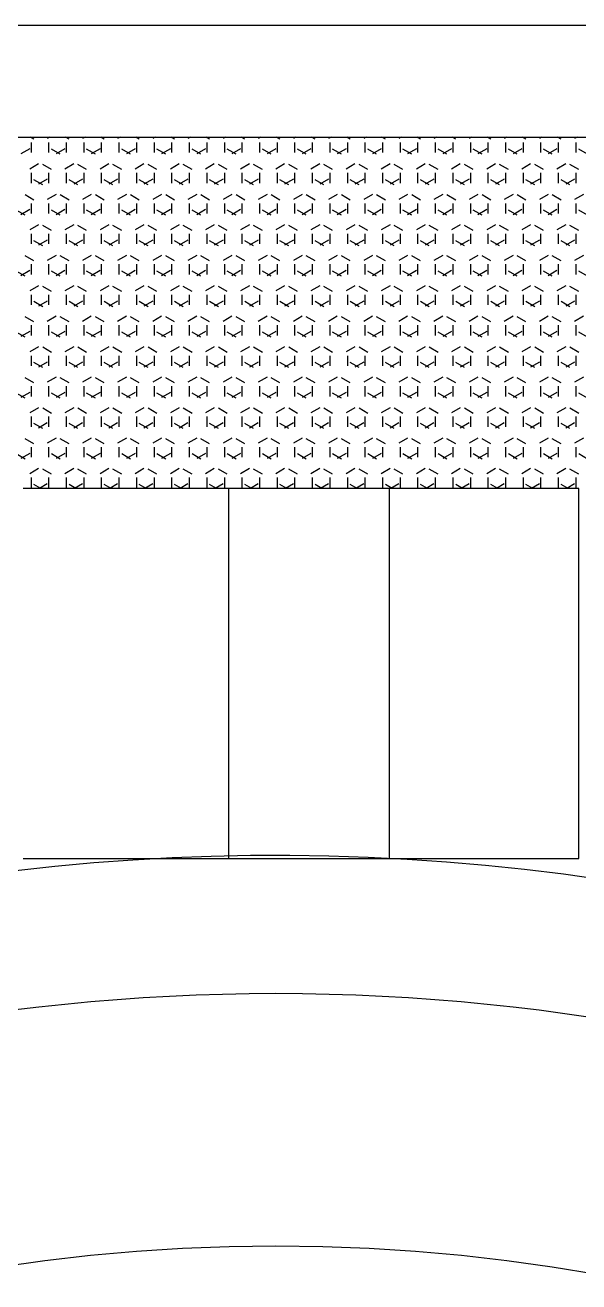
# Model space of a CAD drawing. Extents: x 53 to 973, y -54 to 585.
# Drawn here: x 213.2 to 247.8, y 195.6 to 274.2 of the extents above; entities that cross this region are included whole.
import ezdxf

# ---------------------------------------------------------------- set-up
doc = ezdxf.new("R2010")
doc.units = 0
doc.layers.add('KADRBM', color=7, linetype='CONTINUOUS')

msp = doc.modelspace()

# ---------------------------------------------------------------- linework, layer by layer
at = {"layer": 'KADRBM'}
for p, q in [((177.367, 274.218), (281.821, 274.218)), ((177.367, 267.218), (281.821, 267.218)), ((213.721, 267.093), (213.504, 267.218)), ((214.72, 267.218), (214.562, 267.127)), ((215.921, 267.093), (215.704, 267.218)), ((216.92, 267.218), (216.762, 267.127)), ((218.121, 267.093), (217.904, 267.218)), ((219.12, 267.218), (218.962, 267.127)), ((220.32, 267.093), (220.103, 267.218)), ((221.319, 267.218), (221.161, 267.127)), ((222.52, 267.093), (222.303, 267.218)), ((223.519, 267.218), (223.361, 267.127)), ((224.72, 267.093), (224.503, 267.218)), ((225.719, 267.218), (225.561, 267.127)), ((226.92, 267.093), (226.702, 267.218)), ((227.918, 267.218), (227.761, 267.127)), ((229.119, 267.093), (228.902, 267.218)), ((230.118, 267.218), (229.96, 267.127)), ((231.319, 267.093), (231.102, 267.218)), ((232.318, 267.218), (232.16, 267.127)), ((233.519, 267.093), (233.302, 267.218)), ((234.517, 267.218), (234.36, 267.127)), ((235.718, 267.093), (235.501, 267.218)), ((236.717, 267.218), (236.559, 267.127)), ((237.918, 267.093), (237.701, 267.218)), ((238.917, 267.218), (238.759, 267.127)), ((240.118, 267.093), (239.901, 267.218)), ((241.117, 267.218), (240.959, 267.127)), ((242.317, 267.093), (242.1, 267.218)), ((243.316, 267.218), (243.158, 267.127)), ((244.517, 267.093), (244.3, 267.218)), ((245.516, 267.218), (245.358, 267.127)), ((246.717, 267.093), (246.5, 267.218)), ((247.716, 267.218), (247.558, 267.127)), ((213.462, 266.492), (212.913, 266.175)), ((213.562, 266.251), (213.562, 266.886)), ((214.662, 266.251), (214.662, 266.886)), ((215.371, 266.141), (214.821, 266.458)), ((215.662, 266.492), (215.112, 266.175)), ((215.762, 266.251), (215.762, 266.886)), ((216.862, 266.251), (216.862, 266.886)), ((217.571, 266.141), (217.021, 266.458)), ((217.862, 266.492), (217.312, 266.175)), ((217.962, 266.251), (217.962, 266.886)), ((219.062, 266.251), (219.062, 266.886)), ((219.771, 266.141), (219.221, 266.458)), ((220.062, 266.492), (219.512, 266.175)), ((220.161, 266.251), (220.161, 266.886)), ((221.261, 266.251), (221.261, 266.886)), ((221.97, 266.141), (221.42, 266.458)), ((222.261, 266.492), (221.711, 266.175)), ((222.361, 266.251), (222.361, 266.886)), ((223.461, 266.251), (223.461, 266.886)), ((224.17, 266.141), (223.62, 266.458)), ((224.461, 266.492), (223.911, 266.175)), ((224.561, 266.251), (224.561, 266.886)), ((225.661, 266.251), (225.661, 266.886)), ((226.37, 266.141), (225.82, 266.458)), ((226.661, 266.492), (226.111, 266.175)), ((226.76, 266.251), (226.76, 266.886)), ((227.86, 266.251), (227.86, 266.886)), ((228.569, 266.141), (228.019, 266.458)), ((228.86, 266.492), (228.31, 266.175)), ((228.96, 266.251), (228.96, 266.886)), ((230.06, 266.251), (230.06, 266.886)), ((230.769, 266.141), (230.219, 266.458)), ((231.06, 266.492), (230.51, 266.175)), ((231.16, 266.251), (231.16, 266.886)), ((232.26, 266.251), (232.26, 266.886)), ((232.969, 266.141), (232.419, 266.458)), ((233.26, 266.492), (232.71, 266.175)), ((233.36, 266.251), (233.36, 266.886)), ((234.459, 266.251), (234.459, 266.886)), ((235.168, 266.141), (234.619, 266.458)), ((235.46, 266.492), (234.91, 266.175)), ((235.559, 266.251), (235.559, 266.886)), ((236.659, 266.251), (236.659, 266.886)), ((237.368, 266.141), (236.818, 266.458)), ((237.659, 266.492), (237.109, 266.175)), ((237.759, 266.251), (237.759, 266.886)), ((238.859, 266.251), (238.859, 266.886)), ((239.568, 266.141), (239.018, 266.458)), ((239.859, 266.492), (239.309, 266.175)), ((239.959, 266.251), (239.959, 266.886)), ((241.059, 266.251), (241.059, 266.886)), ((241.768, 266.141), (241.218, 266.458)), ((242.059, 266.492), (241.509, 266.175)), ((242.158, 266.251), (242.158, 266.886)), ((243.258, 266.251), (243.258, 266.886)), ((243.967, 266.141), (243.417, 266.458)), ((244.258, 266.492), (243.708, 266.175)), ((244.358, 266.251), (244.358, 266.886)), ((245.458, 266.251), (245.458, 266.886)), ((246.167, 266.141), (245.617, 266.458)), ((246.458, 266.492), (245.908, 266.175)), ((246.558, 266.251), (246.558, 266.886)), ((247.658, 266.251), (247.658, 266.886)), ((248.367, 266.141), (247.817, 266.458)), ((214.012, 265.54), (213.462, 265.222)), ((213.562, 264.346), (213.562, 264.981)), ((214.821, 265.188), (214.271, 265.506)), ((214.662, 264.346), (214.662, 264.981)), ((216.212, 265.54), (215.662, 265.222)), ((215.762, 264.346), (215.762, 264.981)), ((217.021, 265.188), (216.471, 265.506)), ((216.862, 264.346), (216.862, 264.981)), ((218.412, 265.54), (217.862, 265.222)), ((217.962, 264.346), (217.962, 264.981)), ((219.221, 265.188), (218.671, 265.506)), ((219.062, 264.346), (219.062, 264.981)), ((220.612, 265.54), (220.062, 265.222)), ((220.161, 264.346), (220.161, 264.981)), ((221.42, 265.188), (220.87, 265.506)), ((221.261, 264.346), (221.261, 264.981)), ((222.811, 265.54), (222.261, 265.222)), ((222.361, 264.346), (222.361, 264.981)), ((223.62, 265.188), (223.07, 265.506)), ((223.461, 264.346), (223.461, 264.981)), ((225.011, 265.54), (224.461, 265.222)), ((224.561, 264.346), (224.561, 264.981)), ((225.82, 265.188), (225.27, 265.506)), ((225.661, 264.346), (225.661, 264.981)), ((227.211, 265.54), (226.661, 265.222)), ((226.76, 264.346), (226.76, 264.981)), ((228.019, 265.188), (227.469, 265.506)), ((227.86, 264.346), (227.86, 264.981)), ((229.41, 265.54), (228.86, 265.222)), ((228.96, 264.346), (228.96, 264.981)), ((230.219, 265.188), (229.669, 265.506)), ((230.06, 264.346), (230.06, 264.981)), ((231.61, 265.54), (231.06, 265.222)), ((231.16, 264.346), (231.16, 264.981)), ((232.419, 265.188), (231.869, 265.506)), ((232.26, 264.346), (232.26, 264.981)), ((233.81, 265.54), (233.26, 265.222)), ((233.36, 264.346), (233.36, 264.981)), ((234.619, 265.188), (234.069, 265.506)), ((234.459, 264.346), (234.459, 264.981)), ((236.009, 265.54), (235.46, 265.222)), ((235.559, 264.346), (235.559, 264.981)), ((236.818, 265.188), (236.268, 265.506)), ((236.659, 264.346), (236.659, 264.981)), ((238.209, 265.54), (237.659, 265.222)), ((237.759, 264.346), (237.759, 264.981)), ((239.018, 265.188), (238.468, 265.506)), ((238.859, 264.346), (238.859, 264.981)), ((240.409, 265.54), (239.859, 265.222)), ((239.959, 264.346), (239.959, 264.981)), ((241.218, 265.188), (240.668, 265.506)), ((241.059, 264.346), (241.059, 264.981)), ((242.609, 265.54), (242.059, 265.222)), ((242.158, 264.346), (242.158, 264.981)), ((243.417, 265.188), (242.867, 265.506)), ((243.258, 264.346), (243.258, 264.981)), ((244.808, 265.54), (244.258, 265.222)), ((244.358, 264.346), (244.358, 264.981)), ((245.617, 265.188), (245.067, 265.506)), ((245.458, 264.346), (245.458, 264.981)), ((247.008, 265.54), (246.458, 265.222)), ((246.558, 264.346), (246.558, 264.981)), ((247.817, 265.188), (247.267, 265.506)), ((247.658, 264.346), (247.658, 264.981)), ((214.271, 264.236), (213.721, 264.553)), ((214.562, 264.587), (214.012, 264.27)), ((216.471, 264.236), (215.921, 264.553)), ((216.762, 264.587), (216.212, 264.27)), ((218.671, 264.236), (218.121, 264.553)), ((218.962, 264.587), (218.412, 264.27)), ((220.87, 264.236), (220.32, 264.553)), ((221.161, 264.587), (220.612, 264.27)), ((223.07, 264.236), (222.52, 264.553)), ((223.361, 264.587), (222.811, 264.27)), ((225.27, 264.236), (224.72, 264.553)), ((225.561, 264.587), (225.011, 264.27)), ((227.469, 264.236), (226.92, 264.553)), ((227.761, 264.587), (227.211, 264.27)), ((229.669, 264.236), (229.119, 264.553)), ((229.96, 264.587), (229.41, 264.27)), ((231.869, 264.236), (231.319, 264.553)), ((232.16, 264.587), (231.61, 264.27)), ((234.069, 264.236), (233.519, 264.553)), ((234.36, 264.587), (233.81, 264.27)), ((236.268, 264.236), (235.718, 264.553)), ((236.559, 264.587), (236.009, 264.27)), ((238.468, 264.236), (237.918, 264.553)), ((238.759, 264.587), (238.209, 264.27)), ((240.668, 264.236), (240.118, 264.553)), ((240.959, 264.587), (240.409, 264.27)), ((242.867, 264.236), (242.317, 264.553)), ((243.158, 264.587), (242.609, 264.27)), ((245.067, 264.236), (244.517, 264.553)), ((245.358, 264.587), (244.808, 264.27)), ((247.267, 264.236), (246.717, 264.553)), ((247.558, 264.587), (247.008, 264.27)), ((213.721, 263.283), (213.171, 263.601)), ((215.112, 263.635), (214.562, 263.317)), ((215.921, 263.283), (215.371, 263.601)), ((217.312, 263.635), (216.762, 263.317)), ((218.121, 263.283), (217.571, 263.601)), ((219.512, 263.635), (218.962, 263.317)), ((220.32, 263.283), (219.771, 263.601)), ((221.711, 263.635), (221.161, 263.317)), ((222.52, 263.283), (221.97, 263.601)), ((223.911, 263.635), (223.361, 263.317)), ((224.72, 263.283), (224.17, 263.601)), ((226.111, 263.635), (225.561, 263.317)), ((226.92, 263.283), (226.37, 263.601)), ((228.31, 263.635), (227.761, 263.317)), ((229.119, 263.283), (228.569, 263.601)), ((230.51, 263.635), (229.96, 263.317)), ((231.319, 263.283), (230.769, 263.601)), ((232.71, 263.635), (232.16, 263.317)), ((233.519, 263.283), (232.969, 263.601)), ((234.91, 263.635), (234.36, 263.317)), ((235.718, 263.283), (235.168, 263.601)), ((237.109, 263.635), (236.559, 263.317)), ((237.918, 263.283), (237.368, 263.601)), ((239.309, 263.635), (238.759, 263.317)), ((240.118, 263.283), (239.568, 263.601)), ((241.509, 263.635), (240.959, 263.317)), ((242.317, 263.283), (241.768, 263.601)), ((243.708, 263.635), (243.158, 263.317)), ((244.517, 263.283), (243.967, 263.601)), ((245.908, 263.635), (245.358, 263.317)), ((246.717, 263.283), (246.167, 263.601)), ((248.108, 263.635), (247.558, 263.317)), ((213.171, 262.331), (212.621, 262.648)), ((213.462, 262.682), (212.913, 262.365)), ((213.562, 262.441), (213.562, 263.076)), ((214.662, 262.441), (214.662, 263.076)), ((215.371, 262.331), (214.821, 262.648)), ((215.662, 262.682), (215.112, 262.365)), ((215.762, 262.441), (215.762, 263.076)), ((216.862, 262.441), (216.862, 263.076)), ((217.571, 262.331), (217.021, 262.648)), ((217.862, 262.682), (217.312, 262.365)), ((217.962, 262.441), (217.962, 263.076)), ((219.062, 262.441), (219.062, 263.076)), ((219.771, 262.331), (219.221, 262.648)), ((220.062, 262.682), (219.512, 262.365)), ((220.161, 262.441), (220.161, 263.076)), ((221.261, 262.441), (221.261, 263.076)), ((221.97, 262.331), (221.42, 262.648)), ((222.261, 262.682), (221.711, 262.365)), ((222.361, 262.441), (222.361, 263.076)), ((223.461, 262.441), (223.461, 263.076)), ((224.17, 262.331), (223.62, 262.648)), ((224.461, 262.682), (223.911, 262.365)), ((224.561, 262.441), (224.561, 263.076)), ((225.661, 262.441), (225.661, 263.076)), ((226.37, 262.331), (225.82, 262.648)), ((226.661, 262.682), (226.111, 262.365)), ((226.76, 262.441), (226.76, 263.076)), ((227.86, 262.441), (227.86, 263.076)), ((228.569, 262.331), (228.019, 262.648)), ((228.86, 262.682), (228.31, 262.365)), ((228.96, 262.441), (228.96, 263.076)), ((230.06, 262.441), (230.06, 263.076)), ((230.769, 262.331), (230.219, 262.648)), ((231.06, 262.682), (230.51, 262.365)), ((231.16, 262.441), (231.16, 263.076)), ((232.26, 262.441), (232.26, 263.076)), ((232.969, 262.331), (232.419, 262.648)), ((233.26, 262.682), (232.71, 262.365)), ((233.36, 262.441), (233.36, 263.076)), ((234.459, 262.441), (234.459, 263.076)), ((235.168, 262.331), (234.619, 262.648)), ((235.46, 262.682), (234.91, 262.365)), ((235.559, 262.441), (235.559, 263.076)), ((236.659, 262.441), (236.659, 263.076)), ((237.368, 262.331), (236.818, 262.648)), ((237.659, 262.682), (237.109, 262.365)), ((237.759, 262.441), (237.759, 263.076)), ((238.859, 262.441), (238.859, 263.076)), ((239.568, 262.331), (239.018, 262.648)), ((239.859, 262.682), (239.309, 262.365)), ((239.959, 262.441), (239.959, 263.076)), ((241.059, 262.441), (241.059, 263.076)), ((241.768, 262.331), (241.218, 262.648)), ((242.059, 262.682), (241.509, 262.365)), ((242.158, 262.441), (242.158, 263.076)), ((243.258, 262.441), (243.258, 263.076)), ((243.967, 262.331), (243.417, 262.648)), ((244.258, 262.682), (243.708, 262.365)), ((244.358, 262.441), (244.358, 263.076)), ((245.458, 262.441), (245.458, 263.076)), ((246.167, 262.331), (245.617, 262.648)), ((246.458, 262.682), (245.908, 262.365)), ((246.558, 262.441), (246.558, 263.076)), ((247.658, 262.441), (247.658, 263.076)), ((248.367, 262.331), (247.817, 262.648)), ((214.012, 261.73), (213.462, 261.412)), ((214.821, 261.378), (214.271, 261.696)), ((216.212, 261.73), (215.662, 261.412)), ((217.021, 261.378), (216.471, 261.696)), ((218.412, 261.73), (217.862, 261.412)), ((219.221, 261.378), (218.671, 261.696)), ((220.612, 261.73), (220.062, 261.412)), ((221.42, 261.378), (220.87, 261.696)), ((222.811, 261.73), (222.261, 261.412)), ((223.62, 261.378), (223.07, 261.696)), ((225.011, 261.73), (224.461, 261.412)), ((225.82, 261.378), (225.27, 261.696)), ((227.211, 261.73), (226.661, 261.412)), ((228.019, 261.378), (227.469, 261.696)), ((229.41, 261.73), (228.86, 261.412)), ((230.219, 261.378), (229.669, 261.696)), ((231.61, 261.73), (231.06, 261.412)), ((232.419, 261.378), (231.869, 261.696)), ((233.81, 261.73), (233.26, 261.412)), ((234.619, 261.378), (234.069, 261.696)), ((236.009, 261.73), (235.46, 261.412)), ((236.818, 261.378), (236.268, 261.696)), ((238.209, 261.73), (237.659, 261.412)), ((239.018, 261.378), (238.468, 261.696)), ((240.409, 261.73), (239.859, 261.412)), ((241.218, 261.378), (240.668, 261.696)), ((242.609, 261.73), (242.059, 261.412)), ((243.417, 261.378), (242.867, 261.696)), ((244.808, 261.73), (244.258, 261.412)), ((245.617, 261.378), (245.067, 261.696)), ((247.008, 261.73), (246.458, 261.412)), ((247.817, 261.378), (247.267, 261.696)), ((213.562, 260.536), (213.562, 261.171)), ((214.662, 260.536), (214.662, 261.171)), ((215.762, 260.536), (215.762, 261.171)), ((216.862, 260.536), (216.862, 261.171)), ((217.962, 260.536), (217.962, 261.171)), ((219.062, 260.536), (219.062, 261.171)), ((220.161, 260.536), (220.161, 261.171)), ((221.261, 260.536), (221.261, 261.171)), ((222.361, 260.536), (222.361, 261.171)), ((223.461, 260.536), (223.461, 261.171)), ((224.561, 260.536), (224.561, 261.171)), ((225.661, 260.536), (225.661, 261.171)), ((226.76, 260.536), (226.76, 261.171)), ((227.86, 260.536), (227.86, 261.171)), ((228.96, 260.536), (228.96, 261.171)), ((230.06, 260.536), (230.06, 261.171)), ((231.16, 260.536), (231.16, 261.171)), ((232.26, 260.536), (232.26, 261.171)), ((233.36, 260.536), (233.36, 261.171)), ((234.459, 260.536), (234.459, 261.171)), ((235.559, 260.536), (235.559, 261.171)), ((236.659, 260.536), (236.659, 261.171)), ((237.759, 260.536), (237.759, 261.171)), ((238.859, 260.536), (238.859, 261.171)), ((239.959, 260.536), (239.959, 261.171)), ((241.059, 260.536), (241.059, 261.171)), ((242.158, 260.536), (242.158, 261.171)), ((243.258, 260.536), (243.258, 261.171)), ((244.358, 260.536), (244.358, 261.171)), ((245.458, 260.536), (245.458, 261.171)), ((246.558, 260.536), (246.558, 261.171)), ((247.658, 260.536), (247.658, 261.171)), ((214.271, 260.426), (213.721, 260.743)), ((214.562, 260.777), (214.012, 260.46)), ((216.471, 260.426), (215.921, 260.743)), ((216.762, 260.777), (216.212, 260.46)), ((218.671, 260.426), (218.121, 260.743)), ((218.962, 260.777), (218.412, 260.46)), ((220.87, 260.426), (220.32, 260.743)), ((221.161, 260.777), (220.612, 260.46)), ((223.07, 260.426), (222.52, 260.743)), ((223.361, 260.777), (222.811, 260.46)), ((225.27, 260.426), (224.72, 260.743)), ((225.561, 260.777), (225.011, 260.46)), ((227.469, 260.426), (226.92, 260.743)), ((227.761, 260.777), (227.211, 260.46)), ((229.669, 260.426), (229.119, 260.743)), ((229.96, 260.777), (229.41, 260.46)), ((231.869, 260.426), (231.319, 260.743)), ((232.16, 260.777), (231.61, 260.46)), ((234.069, 260.426), (233.519, 260.743)), ((234.36, 260.777), (233.81, 260.46)), ((236.268, 260.426), (235.718, 260.743)), ((236.559, 260.777), (236.009, 260.46)), ((238.468, 260.426), (237.918, 260.743)), ((238.759, 260.777), (238.209, 260.46)), ((240.668, 260.426), (240.118, 260.743)), ((240.959, 260.777), (240.409, 260.46)), ((242.867, 260.426), (242.317, 260.743)), ((243.158, 260.777), (242.609, 260.46)), ((245.067, 260.426), (244.517, 260.743)), ((245.358, 260.777), (244.808, 260.46)), ((247.267, 260.426), (246.717, 260.743)), ((247.558, 260.777), (247.008, 260.46)), ((213.721, 259.473), (213.171, 259.791)), ((215.112, 259.825), (214.562, 259.507)), ((215.921, 259.473), (215.371, 259.791)), ((217.312, 259.825), (216.762, 259.507)), ((218.121, 259.473), (217.571, 259.791)), ((219.512, 259.825), (218.962, 259.507)), ((220.32, 259.473), (219.771, 259.791)), ((221.711, 259.825), (221.161, 259.507)), ((222.52, 259.473), (221.97, 259.791)), ((223.911, 259.825), (223.361, 259.507)), ((224.72, 259.473), (224.17, 259.791)), ((226.111, 259.825), (225.561, 259.507)), ((226.92, 259.473), (226.37, 259.791)), ((228.31, 259.825), (227.761, 259.507)), ((229.119, 259.473), (228.569, 259.791)), ((230.51, 259.825), (229.96, 259.507)), ((231.319, 259.473), (230.769, 259.791)), ((232.71, 259.825), (232.16, 259.507)), ((233.519, 259.473), (232.969, 259.791)), ((234.91, 259.825), (234.36, 259.507)), ((235.718, 259.473), (235.168, 259.791)), ((237.109, 259.825), (236.559, 259.507)), ((237.918, 259.473), (237.368, 259.791)), ((239.309, 259.825), (238.759, 259.507)), ((240.118, 259.473), (239.568, 259.791)), ((241.509, 259.825), (240.959, 259.507)), ((242.317, 259.473), (241.768, 259.791)), ((243.708, 259.825), (243.158, 259.507)), ((244.517, 259.473), (243.967, 259.791)), ((245.908, 259.825), (245.358, 259.507)), ((246.717, 259.473), (246.167, 259.791)), ((248.108, 259.825), (247.558, 259.507)), ((213.171, 258.521), (212.621, 258.838)), ((213.462, 258.872), (212.913, 258.555)), ((213.562, 258.631), (213.562, 259.266)), ((214.662, 258.631), (214.662, 259.266)), ((215.371, 258.521), (214.821, 258.838)), ((215.662, 258.872), (215.112, 258.555)), ((215.762, 258.631), (215.762, 259.266)), ((216.862, 258.631), (216.862, 259.266)), ((217.571, 258.521), (217.021, 258.838)), ((217.862, 258.872), (217.312, 258.555)), ((217.962, 258.631), (217.962, 259.266)), ((219.062, 258.631), (219.062, 259.266)), ((219.771, 258.521), (219.221, 258.838)), ((220.062, 258.872), (219.512, 258.555)), ((220.161, 258.631), (220.161, 259.266)), ((221.261, 258.631), (221.261, 259.266)), ((221.97, 258.521), (221.42, 258.838)), ((222.261, 258.872), (221.711, 258.555)), ((222.361, 258.631), (222.361, 259.266)), ((223.461, 258.631), (223.461, 259.266)), ((224.17, 258.521), (223.62, 258.838)), ((224.461, 258.872), (223.911, 258.555)), ((224.561, 258.631), (224.561, 259.266)), ((225.661, 258.631), (225.661, 259.266)), ((226.37, 258.521), (225.82, 258.838)), ((226.661, 258.872), (226.111, 258.555)), ((226.76, 258.631), (226.76, 259.266)), ((227.86, 258.631), (227.86, 259.266)), ((228.569, 258.521), (228.019, 258.838)), ((228.86, 258.872), (228.31, 258.555)), ((228.96, 258.631), (228.96, 259.266)), ((230.06, 258.631), (230.06, 259.266)), ((230.769, 258.521), (230.219, 258.838)), ((231.06, 258.872), (230.51, 258.555)), ((231.16, 258.631), (231.16, 259.266)), ((232.26, 258.631), (232.26, 259.266)), ((232.969, 258.521), (232.419, 258.838)), ((233.26, 258.872), (232.71, 258.555)), ((233.36, 258.631), (233.36, 259.266)), ((234.459, 258.631), (234.459, 259.266)), ((235.168, 258.521), (234.619, 258.838)), ((235.46, 258.872), (234.91, 258.555)), ((235.559, 258.631), (235.559, 259.266)), ((236.659, 258.631), (236.659, 259.266)), ((237.368, 258.521), (236.818, 258.838)), ((237.659, 258.872), (237.109, 258.555)), ((237.759, 258.631), (237.759, 259.266)), ((238.859, 258.631), (238.859, 259.266)), ((239.568, 258.521), (239.018, 258.838)), ((239.859, 258.872), (239.309, 258.555)), ((239.959, 258.631), (239.959, 259.266)), ((241.059, 258.631), (241.059, 259.266)), ((241.768, 258.521), (241.218, 258.838)), ((242.059, 258.872), (241.509, 258.555)), ((242.158, 258.631), (242.158, 259.266)), ((243.258, 258.631), (243.258, 259.266)), ((243.967, 258.521), (243.417, 258.838)), ((244.258, 258.872), (243.708, 258.555)), ((244.358, 258.631), (244.358, 259.266)), ((245.458, 258.631), (245.458, 259.266)), ((246.167, 258.521), (245.617, 258.838)), ((246.458, 258.872), (245.908, 258.555)), ((246.558, 258.631), (246.558, 259.266)), ((247.658, 258.631), (247.658, 259.266)), ((248.367, 258.521), (247.817, 258.838)), ((214.012, 257.92), (213.462, 257.602)), ((214.821, 257.568), (214.271, 257.886)), ((216.212, 257.92), (215.662, 257.602)), ((217.021, 257.568), (216.471, 257.886)), ((218.412, 257.92), (217.862, 257.602)), ((219.221, 257.568), (218.671, 257.886)), ((220.612, 257.92), (220.062, 257.602)), ((221.42, 257.568), (220.87, 257.886)), ((222.811, 257.92), (222.261, 257.602)), ((223.62, 257.568), (223.07, 257.886)), ((225.011, 257.92), (224.461, 257.602)), ((225.82, 257.568), (225.27, 257.886)), ((227.211, 257.92), (226.661, 257.602)), ((228.019, 257.568), (227.469, 257.886)), ((229.41, 257.92), (228.86, 257.602)), ((230.219, 257.568), (229.669, 257.886)), ((231.61, 257.92), (231.06, 257.602)), ((232.419, 257.568), (231.869, 257.886)), ((233.81, 257.92), (233.26, 257.602)), ((234.619, 257.568), (234.069, 257.886)), ((236.009, 257.92), (235.46, 257.602)), ((236.818, 257.568), (236.268, 257.886)), ((238.209, 257.92), (237.659, 257.602)), ((239.018, 257.568), (238.468, 257.886)), ((240.409, 257.92), (239.859, 257.602)), ((241.218, 257.568), (240.668, 257.886)), ((242.609, 257.92), (242.059, 257.602)), ((243.417, 257.568), (242.867, 257.886)), ((244.808, 257.92), (244.258, 257.602)), ((245.617, 257.568), (245.067, 257.886)), ((247.008, 257.92), (246.458, 257.602)), ((247.817, 257.568), (247.267, 257.886)), ((213.562, 256.726), (213.562, 257.361)), ((214.271, 256.616), (213.721, 256.933)), ((214.562, 256.967), (214.012, 256.65)), ((214.662, 256.726), (214.662, 257.361)), ((215.762, 256.726), (215.762, 257.361)), ((216.471, 256.616), (215.921, 256.933)), ((216.762, 256.967), (216.212, 256.65)), ((216.862, 256.726), (216.862, 257.361)), ((217.962, 256.726), (217.962, 257.361)), ((218.671, 256.616), (218.121, 256.933)), ((218.962, 256.967), (218.412, 256.65)), ((219.062, 256.726), (219.062, 257.361)), ((220.161, 256.726), (220.161, 257.361)), ((220.87, 256.616), (220.32, 256.933)), ((221.161, 256.967), (220.612, 256.65)), ((221.261, 256.726), (221.261, 257.361)), ((222.361, 256.726), (222.361, 257.361)), ((223.07, 256.616), (222.52, 256.933)), ((223.361, 256.967), (222.811, 256.65)), ((223.461, 256.726), (223.461, 257.361)), ((224.561, 256.726), (224.561, 257.361)), ((225.27, 256.616), (224.72, 256.933)), ((225.561, 256.967), (225.011, 256.65)), ((225.661, 256.726), (225.661, 257.361)), ((226.76, 256.726), (226.76, 257.361)), ((227.469, 256.616), (226.92, 256.933)), ((227.761, 256.967), (227.211, 256.65)), ((227.86, 256.726), (227.86, 257.361)), ((228.96, 256.726), (228.96, 257.361)), ((229.669, 256.616), (229.119, 256.933)), ((229.96, 256.967), (229.41, 256.65)), ((230.06, 256.726), (230.06, 257.361)), ((231.16, 256.726), (231.16, 257.361)), ((231.869, 256.616), (231.319, 256.933)), ((232.16, 256.967), (231.61, 256.65)), ((232.26, 256.726), (232.26, 257.361)), ((233.36, 256.726), (233.36, 257.361)), ((234.069, 256.616), (233.519, 256.933)), ((234.36, 256.967), (233.81, 256.65)), ((234.459, 256.726), (234.459, 257.361)), ((235.559, 256.726), (235.559, 257.361)), ((236.268, 256.616), (235.718, 256.933)), ((236.559, 256.967), (236.009, 256.65)), ((236.659, 256.726), (236.659, 257.361)), ((237.759, 256.726), (237.759, 257.361)), ((238.468, 256.616), (237.918, 256.933)), ((238.759, 256.967), (238.209, 256.65)), ((238.859, 256.726), (238.859, 257.361)), ((239.959, 256.726), (239.959, 257.361)), ((240.668, 256.616), (240.118, 256.933)), ((240.959, 256.967), (240.409, 256.65)), ((241.059, 256.726), (241.059, 257.361)), ((242.158, 256.726), (242.158, 257.361)), ((242.867, 256.616), (242.317, 256.933)), ((243.158, 256.967), (242.609, 256.65)), ((243.258, 256.726), (243.258, 257.361)), ((244.358, 256.726), (244.358, 257.361)), ((245.067, 256.616), (244.517, 256.933)), ((245.358, 256.967), (244.808, 256.65)), ((245.458, 256.726), (245.458, 257.361)), ((246.558, 256.726), (246.558, 257.361)), ((247.267, 256.616), (246.717, 256.933)), ((247.558, 256.967), (247.008, 256.65)), ((247.658, 256.726), (247.658, 257.361)), ((213.721, 255.663), (213.171, 255.981)), ((213.562, 254.821), (213.562, 255.456)), ((215.112, 256.015), (214.562, 255.697)), ((214.662, 254.821), (214.662, 255.456)), ((215.921, 255.663), (215.371, 255.981)), ((215.762, 254.821), (215.762, 255.456)), ((217.312, 256.015), (216.762, 255.697)), ((216.862, 254.821), (216.862, 255.456)), ((218.121, 255.663), (217.571, 255.981)), ((217.962, 254.821), (217.962, 255.456)), ((219.512, 256.015), (218.962, 255.697)), ((219.062, 254.821), (219.062, 255.456)), ((220.32, 255.663), (219.771, 255.981)), ((220.161, 254.821), (220.161, 255.456)), ((221.711, 256.015), (221.161, 255.697)), ((221.261, 254.821), (221.261, 255.456)), ((222.52, 255.663), (221.97, 255.981)), ((222.361, 254.821), (222.361, 255.456)), ((223.911, 256.015), (223.361, 255.697)), ((223.461, 254.821), (223.461, 255.456)), ((224.72, 255.663), (224.17, 255.981)), ((224.561, 254.821), (224.561, 255.456)), ((226.111, 256.015), (225.561, 255.697)), ((225.661, 254.821), (225.661, 255.456)), ((226.92, 255.663), (226.37, 255.981)), ((226.76, 254.821), (226.76, 255.456)), ((228.31, 256.015), (227.761, 255.697)), ((227.86, 254.821), (227.86, 255.456)), ((229.119, 255.663), (228.569, 255.981)), ((228.96, 254.821), (228.96, 255.456)), ((230.51, 256.015), (229.96, 255.697)), ((230.06, 254.821), (230.06, 255.456)), ((231.319, 255.663), (230.769, 255.981)), ((231.16, 254.821), (231.16, 255.456)), ((232.71, 256.015), (232.16, 255.697)), ((232.26, 254.821), (232.26, 255.456)), ((233.519, 255.663), (232.969, 255.981)), ((233.36, 254.821), (233.36, 255.456)), ((234.91, 256.015), (234.36, 255.697)), ((234.459, 254.821), (234.459, 255.456)), ((235.718, 255.663), (235.168, 255.981)), ((235.559, 254.821), (235.559, 255.456)), ((237.109, 256.015), (236.559, 255.697)), ((236.659, 254.821), (236.659, 255.456)), ((237.918, 255.663), (237.368, 255.981)), ((237.759, 254.821), (237.759, 255.456)), ((239.309, 256.015), (238.759, 255.697)), ((238.859, 254.821), (238.859, 255.456)), ((240.118, 255.663), (239.568, 255.981)), ((239.959, 254.821), (239.959, 255.456)), ((241.509, 256.015), (240.959, 255.697)), ((241.059, 254.821), (241.059, 255.456)), ((242.317, 255.663), (241.768, 255.981)), ((242.158, 254.821), (242.158, 255.456)), ((243.708, 256.015), (243.158, 255.697)), ((243.258, 254.821), (243.258, 255.456)), ((244.517, 255.663), (243.967, 255.981)), ((244.358, 254.821), (244.358, 255.456)), ((245.908, 256.015), (245.358, 255.697)), ((245.458, 254.821), (245.458, 255.456)), ((246.717, 255.663), (246.167, 255.981)), ((246.558, 254.821), (246.558, 255.456)), ((248.108, 256.015), (247.558, 255.697)), ((247.658, 254.821), (247.658, 255.456)), ((213.171, 254.711), (212.621, 255.028)), ((213.462, 255.062), (212.913, 254.745)), ((215.371, 254.711), (214.821, 255.028)), ((215.662, 255.062), (215.112, 254.745)), ((217.571, 254.711), (217.021, 255.028)), ((217.862, 255.062), (217.312, 254.745)), ((219.771, 254.711), (219.221, 255.028)), ((220.062, 255.062), (219.512, 254.745)), ((221.97, 254.711), (221.42, 255.028)), ((222.261, 255.062), (221.711, 254.745)), ((224.17, 254.711), (223.62, 255.028)), ((224.461, 255.062), (223.911, 254.745)), ((226.37, 254.711), (225.82, 255.028)), ((226.661, 255.062), (226.111, 254.745)), ((228.569, 254.711), (228.019, 255.028)), ((228.86, 255.062), (228.31, 254.745)), ((230.769, 254.711), (230.219, 255.028)), ((231.06, 255.062), (230.51, 254.745)), ((232.969, 254.711), (232.419, 255.028)), ((233.26, 255.062), (232.71, 254.745)), ((235.168, 254.711), (234.619, 255.028)), ((235.46, 255.062), (234.91, 254.745)), ((237.368, 254.711), (236.818, 255.028)), ((237.659, 255.062), (237.109, 254.745)), ((239.568, 254.711), (239.018, 255.028)), ((239.859, 255.062), (239.309, 254.745)), ((241.768, 254.711), (241.218, 255.028)), ((242.059, 255.062), (241.509, 254.745)), ((243.967, 254.711), (243.417, 255.028)), ((244.258, 255.062), (243.708, 254.745)), ((246.167, 254.711), (245.617, 255.028)), ((246.458, 255.062), (245.908, 254.745)), ((248.367, 254.711), (247.817, 255.028)), ((214.012, 254.11), (213.462, 253.792)), ((214.821, 253.758), (214.271, 254.076)), ((216.212, 254.11), (215.662, 253.792)), ((217.021, 253.758), (216.471, 254.076)), ((218.412, 254.11), (217.862, 253.792)), ((219.221, 253.758), (218.671, 254.076)), ((220.612, 254.11), (220.062, 253.792)), ((221.42, 253.758), (220.87, 254.076)), ((222.811, 254.11), (222.261, 253.792)), ((223.62, 253.758), (223.07, 254.076)), ((225.011, 254.11), (224.461, 253.792)), ((225.82, 253.758), (225.27, 254.076)), ((227.211, 254.11), (226.661, 253.792)), ((228.019, 253.758), (227.469, 254.076)), ((229.41, 254.11), (228.86, 253.792)), ((230.219, 253.758), (229.669, 254.076)), ((231.61, 254.11), (231.06, 253.792)), ((232.419, 253.758), (231.869, 254.076)), ((233.81, 254.11), (233.26, 253.792)), ((234.619, 253.758), (234.069, 254.076)), ((236.009, 254.11), (235.46, 253.792)), ((236.818, 253.758), (236.268, 254.076)), ((238.209, 254.11), (237.659, 253.792)), ((239.018, 253.758), (238.468, 254.076)), ((240.409, 254.11), (239.859, 253.792)), ((241.218, 253.758), (240.668, 254.076)), ((242.609, 254.11), (242.059, 253.792)), ((243.417, 253.758), (242.867, 254.076)), ((244.808, 254.11), (244.258, 253.792)), ((245.617, 253.758), (245.067, 254.076)), ((247.008, 254.11), (246.458, 253.792)), ((247.817, 253.758), (247.267, 254.076)), ((213.562, 252.916), (213.562, 253.551)), ((214.271, 252.806), (213.721, 253.123)), ((214.562, 253.157), (214.012, 252.84)), ((214.662, 252.916), (214.662, 253.551)), ((215.762, 252.916), (215.762, 253.551)), ((216.471, 252.806), (215.921, 253.123)), ((216.762, 253.157), (216.212, 252.84)), ((216.862, 252.916), (216.862, 253.551)), ((217.962, 252.916), (217.962, 253.551)), ((218.671, 252.806), (218.121, 253.123)), ((218.962, 253.157), (218.412, 252.84)), ((219.062, 252.916), (219.062, 253.551)), ((220.161, 252.916), (220.161, 253.551)), ((220.87, 252.806), (220.32, 253.123)), ((221.161, 253.157), (220.612, 252.84)), ((221.261, 252.916), (221.261, 253.551)), ((222.361, 252.916), (222.361, 253.551)), ((223.07, 252.806), (222.52, 253.123)), ((223.361, 253.157), (222.811, 252.84)), ((223.461, 252.916), (223.461, 253.551)), ((224.561, 252.916), (224.561, 253.551)), ((225.27, 252.806), (224.72, 253.123)), ((225.561, 253.157), (225.011, 252.84)), ((225.661, 252.916), (225.661, 253.551)), ((226.76, 252.916), (226.76, 253.551)), ((227.469, 252.806), (226.92, 253.123)), ((227.761, 253.157), (227.211, 252.84)), ((227.86, 252.916), (227.86, 253.551)), ((228.96, 252.916), (228.96, 253.551)), ((229.669, 252.806), (229.119, 253.123)), ((229.96, 253.157), (229.41, 252.84)), ((230.06, 252.916), (230.06, 253.551)), ((231.16, 252.916), (231.16, 253.551)), ((231.869, 252.806), (231.319, 253.123)), ((232.16, 253.157), (231.61, 252.84)), ((232.26, 252.916), (232.26, 253.551)), ((233.36, 252.916), (233.36, 253.551)), ((234.069, 252.806), (233.519, 253.123)), ((234.36, 253.157), (233.81, 252.84)), ((234.459, 252.916), (234.459, 253.551)), ((235.559, 252.916), (235.559, 253.551)), ((236.268, 252.806), (235.718, 253.123)), ((236.559, 253.157), (236.009, 252.84)), ((236.659, 252.916), (236.659, 253.551)), ((237.759, 252.916), (237.759, 253.551)), ((238.468, 252.806), (237.918, 253.123)), ((238.759, 253.157), (238.209, 252.84)), ((238.859, 252.916), (238.859, 253.551)), ((239.959, 252.916), (239.959, 253.551)), ((240.668, 252.806), (240.118, 253.123)), ((240.959, 253.157), (240.409, 252.84)), ((241.059, 252.916), (241.059, 253.551)), ((242.158, 252.916), (242.158, 253.551)), ((242.867, 252.806), (242.317, 253.123)), ((243.158, 253.157), (242.609, 252.84)), ((243.258, 252.916), (243.258, 253.551)), ((244.358, 252.916), (244.358, 253.551)), ((245.067, 252.806), (244.517, 253.123)), ((245.358, 253.157), (244.808, 252.84)), ((245.458, 252.916), (245.458, 253.551)), ((246.558, 252.916), (246.558, 253.551)), ((247.267, 252.806), (246.717, 253.123)), ((247.558, 253.157), (247.008, 252.84)), ((247.658, 252.916), (247.658, 253.551)), ((213.721, 251.853), (213.171, 252.171)), ((213.562, 251.011), (213.562, 251.646)), ((215.112, 252.205), (214.562, 251.887)), ((214.662, 251.011), (214.662, 251.646)), ((215.921, 251.853), (215.371, 252.171)), ((215.762, 251.011), (215.762, 251.646)), ((217.312, 252.205), (216.762, 251.887)), ((216.862, 251.011), (216.862, 251.646)), ((218.121, 251.853), (217.571, 252.171)), ((217.962, 251.011), (217.962, 251.646)), ((219.512, 252.205), (218.962, 251.887)), ((219.062, 251.011), (219.062, 251.646)), ((220.32, 251.853), (219.771, 252.171)), ((220.161, 251.011), (220.161, 251.646)), ((221.711, 252.205), (221.161, 251.887)), ((221.261, 251.011), (221.261, 251.646)), ((222.52, 251.853), (221.97, 252.171)), ((222.361, 251.011), (222.361, 251.646)), ((223.911, 252.205), (223.361, 251.887)), ((223.461, 251.011), (223.461, 251.646)), ((224.72, 251.853), (224.17, 252.171)), ((224.561, 251.011), (224.561, 251.646)), ((226.111, 252.205), (225.561, 251.887)), ((225.661, 251.011), (225.661, 251.646)), ((226.92, 251.853), (226.37, 252.171)), ((226.76, 251.011), (226.76, 251.646)), ((228.31, 252.205), (227.761, 251.887)), ((227.86, 251.011), (227.86, 251.646)), ((229.119, 251.853), (228.569, 252.171)), ((228.96, 251.011), (228.96, 251.646)), ((230.51, 252.205), (229.96, 251.887)), ((230.06, 251.011), (230.06, 251.646)), ((231.319, 251.853), (230.769, 252.171)), ((231.16, 251.011), (231.16, 251.646)), ((232.71, 252.205), (232.16, 251.887)), ((232.26, 251.011), (232.26, 251.646)), ((233.519, 251.853), (232.969, 252.171)), ((233.36, 251.011), (233.36, 251.646)), ((234.91, 252.205), (234.36, 251.887)), ((234.459, 251.011), (234.459, 251.646)), ((235.718, 251.853), (235.168, 252.171)), ((235.559, 251.011), (235.559, 251.646)), ((237.109, 252.205), (236.559, 251.887)), ((236.659, 251.011), (236.659, 251.646)), ((237.918, 251.853), (237.368, 252.171)), ((237.759, 251.011), (237.759, 251.646)), ((239.309, 252.205), (238.759, 251.887)), ((238.859, 251.011), (238.859, 251.646)), ((240.118, 251.853), (239.568, 252.171)), ((239.959, 251.011), (239.959, 251.646)), ((241.509, 252.205), (240.959, 251.887)), ((241.059, 251.011), (241.059, 251.646)), ((242.317, 251.853), (241.768, 252.171)), ((242.158, 251.011), (242.158, 251.646)), ((243.708, 252.205), (243.158, 251.887)), ((243.258, 251.011), (243.258, 251.646)), ((244.517, 251.853), (243.967, 252.171)), ((244.358, 251.011), (244.358, 251.646)), ((245.908, 252.205), (245.358, 251.887)), ((245.458, 251.011), (245.458, 251.646)), ((246.717, 251.853), (246.167, 252.171)), ((246.558, 251.011), (246.558, 251.646)), ((248.108, 252.205), (247.558, 251.887)), ((247.658, 251.011), (247.658, 251.646)), ((213.171, 250.901), (212.621, 251.218)), ((213.462, 251.252), (212.913, 250.935)), ((215.371, 250.901), (214.821, 251.218)), ((215.662, 251.252), (215.112, 250.935)), ((217.571, 250.901), (217.021, 251.218)), ((217.862, 251.252), (217.312, 250.935)), ((219.771, 250.901), (219.221, 251.218)), ((220.062, 251.252), (219.512, 250.935)), ((221.97, 250.901), (221.42, 251.218)), ((222.261, 251.252), (221.711, 250.935)), ((224.17, 250.901), (223.62, 251.218)), ((224.461, 251.252), (223.911, 250.935)), ((226.37, 250.901), (225.82, 251.218)), ((226.661, 251.252), (226.111, 250.935)), ((228.569, 250.901), (228.019, 251.218)), ((228.86, 251.252), (228.31, 250.935)), ((230.769, 250.901), (230.219, 251.218)), ((231.06, 251.252), (230.51, 250.935)), ((232.969, 250.901), (232.419, 251.218)), ((233.26, 251.252), (232.71, 250.935)), ((235.168, 250.901), (234.619, 251.218)), ((235.46, 251.252), (234.91, 250.935)), ((237.368, 250.901), (236.818, 251.218)), ((237.659, 251.252), (237.109, 250.935)), ((239.568, 250.901), (239.018, 251.218)), ((239.859, 251.252), (239.309, 250.935)), ((241.768, 250.901), (241.218, 251.218)), ((242.059, 251.252), (241.509, 250.935)), ((243.967, 250.901), (243.417, 251.218)), ((244.258, 251.252), (243.708, 250.935)), ((246.167, 250.901), (245.617, 251.218)), ((246.458, 251.252), (245.908, 250.935)), ((248.367, 250.901), (247.817, 251.218)), ((214.012, 250.3), (213.462, 249.982)), ((214.821, 249.948), (214.271, 250.266)), ((216.212, 250.3), (215.662, 249.982)), ((217.021, 249.948), (216.471, 250.266)), ((218.412, 250.3), (217.862, 249.982)), ((219.221, 249.948), (218.671, 250.266)), ((220.612, 250.3), (220.062, 249.982)), ((221.42, 249.948), (220.87, 250.266)), ((222.811, 250.3), (222.261, 249.982)), ((223.62, 249.948), (223.07, 250.266)), ((225.011, 250.3), (224.461, 249.982)), ((225.82, 249.948), (225.27, 250.266)), ((227.211, 250.3), (226.661, 249.982)), ((228.019, 249.948), (227.469, 250.266)), ((229.41, 250.3), (228.86, 249.982)), ((230.219, 249.948), (229.669, 250.266)), ((231.61, 250.3), (231.06, 249.982)), ((232.419, 249.948), (231.869, 250.266)), ((233.81, 250.3), (233.26, 249.982)), ((234.619, 249.948), (234.069, 250.266)), ((236.009, 250.3), (235.46, 249.982)), ((236.818, 249.948), (236.268, 250.266)), ((238.209, 250.3), (237.659, 249.982)), ((239.018, 249.948), (238.468, 250.266)), ((240.409, 250.3), (239.859, 249.982)), ((241.218, 249.948), (240.668, 250.266)), ((242.609, 250.3), (242.059, 249.982)), ((243.417, 249.948), (242.867, 250.266)), ((244.808, 250.3), (244.258, 249.982)), ((245.617, 249.948), (245.067, 250.266)), ((247.008, 250.3), (246.458, 249.982)), ((247.817, 249.948), (247.267, 250.266)), ((213.562, 249.106), (213.562, 249.741)), ((214.271, 248.996), (213.721, 249.313)), ((214.562, 249.347), (214.012, 249.03)), ((214.662, 249.106), (214.662, 249.741)), ((215.762, 249.106), (215.762, 249.741)), ((216.471, 248.996), (215.921, 249.313)), ((216.762, 249.347), (216.212, 249.03)), ((216.862, 249.106), (216.862, 249.741)), ((217.962, 249.106), (217.962, 249.741)), ((218.671, 248.996), (218.121, 249.313)), ((218.962, 249.347), (218.412, 249.03)), ((219.062, 249.106), (219.062, 249.741)), ((220.161, 249.106), (220.161, 249.741)), ((220.87, 248.996), (220.32, 249.313)), ((221.161, 249.347), (220.612, 249.03)), ((221.261, 249.106), (221.261, 249.741)), ((222.361, 249.106), (222.361, 249.741)), ((223.07, 248.996), (222.52, 249.313)), ((223.361, 249.347), (222.811, 249.03)), ((223.461, 249.106), (223.461, 249.741)), ((224.561, 249.106), (224.561, 249.741)), ((225.27, 248.996), (224.72, 249.313)), ((225.561, 249.347), (225.011, 249.03)), ((225.661, 249.106), (225.661, 249.741)), ((226.76, 249.106), (226.76, 249.741)), ((227.469, 248.996), (226.92, 249.313)), ((227.761, 249.347), (227.211, 249.03)), ((227.86, 249.106), (227.86, 249.741)), ((228.96, 249.106), (228.96, 249.741)), ((229.669, 248.996), (229.119, 249.313)), ((229.96, 249.347), (229.41, 249.03)), ((230.06, 249.106), (230.06, 249.741)), ((231.16, 249.106), (231.16, 249.741)), ((231.869, 248.996), (231.319, 249.313)), ((232.16, 249.347), (231.61, 249.03)), ((232.26, 249.106), (232.26, 249.741)), ((233.36, 249.106), (233.36, 249.741)), ((234.069, 248.996), (233.519, 249.313)), ((234.36, 249.347), (233.81, 249.03)), ((234.459, 249.106), (234.459, 249.741)), ((235.559, 249.106), (235.559, 249.741)), ((236.268, 248.996), (235.718, 249.313)), ((236.559, 249.347), (236.009, 249.03)), ((236.659, 249.106), (236.659, 249.741)), ((237.759, 249.106), (237.759, 249.741)), ((238.468, 248.996), (237.918, 249.313)), ((238.759, 249.347), (238.209, 249.03)), ((238.859, 249.106), (238.859, 249.741)), ((239.959, 249.106), (239.959, 249.741)), ((240.668, 248.996), (240.118, 249.313)), ((240.959, 249.347), (240.409, 249.03)), ((241.059, 249.106), (241.059, 249.741)), ((242.158, 249.106), (242.158, 249.741)), ((242.867, 248.996), (242.317, 249.313)), ((243.158, 249.347), (242.609, 249.03)), ((243.258, 249.106), (243.258, 249.741)), ((244.358, 249.106), (244.358, 249.741)), ((245.067, 248.996), (244.517, 249.313)), ((245.358, 249.347), (244.808, 249.03)), ((245.458, 249.106), (245.458, 249.741)), ((246.558, 249.106), (246.558, 249.741)), ((247.267, 248.996), (246.717, 249.313)), ((247.558, 249.347), (247.008, 249.03)), ((247.658, 249.106), (247.658, 249.741)), ((213.721, 248.043), (213.171, 248.361)), ((215.112, 248.395), (214.562, 248.077)), ((215.921, 248.043), (215.371, 248.361)), ((217.312, 248.395), (216.762, 248.077)), ((218.121, 248.043), (217.571, 248.361)), ((219.512, 248.395), (218.962, 248.077)), ((220.32, 248.043), (219.771, 248.361)), ((221.711, 248.395), (221.161, 248.077)), ((222.52, 248.043), (221.97, 248.361)), ((223.911, 248.395), (223.361, 248.077)), ((224.72, 248.043), (224.17, 248.361)), ((226.111, 248.395), (225.561, 248.077)), ((226.92, 248.043), (226.37, 248.361)), ((228.31, 248.395), (227.761, 248.077)), ((229.119, 248.043), (228.569, 248.361)), ((230.51, 248.395), (229.96, 248.077)), ((231.319, 248.043), (230.769, 248.361)), ((232.71, 248.395), (232.16, 248.077)), ((233.519, 248.043), (232.969, 248.361)), ((234.91, 248.395), (234.36, 248.077)), ((235.718, 248.043), (235.168, 248.361)), ((237.109, 248.395), (236.559, 248.077)), ((237.918, 248.043), (237.368, 248.361)), ((239.309, 248.395), (238.759, 248.077)), ((240.118, 248.043), (239.568, 248.361)), ((241.509, 248.395), (240.959, 248.077)), ((242.317, 248.043), (241.768, 248.361)), ((243.708, 248.395), (243.158, 248.077)), ((244.517, 248.043), (243.967, 248.361)), ((245.908, 248.395), (245.358, 248.077)), ((246.717, 248.043), (246.167, 248.361)), ((248.108, 248.395), (247.558, 248.077)), ((213.562, 247.201), (213.562, 247.836)), ((214.662, 247.201), (214.662, 247.836)), ((215.762, 247.201), (215.762, 247.836)), ((216.862, 247.201), (216.862, 247.836)), ((217.962, 247.201), (217.962, 247.836)), ((219.062, 247.201), (219.062, 247.836)), ((220.161, 247.201), (220.161, 247.836)), ((221.261, 247.201), (221.261, 247.836)), ((222.361, 247.201), (222.361, 247.836)), ((223.461, 247.201), (223.461, 247.836)), ((224.561, 247.201), (224.561, 247.836)), ((225.661, 247.201), (225.661, 247.836)), ((226.76, 247.201), (226.76, 247.836)), ((227.86, 247.201), (227.86, 247.836)), ((228.96, 247.201), (228.96, 247.836)), ((230.06, 247.201), (230.06, 247.836)), ((231.16, 247.201), (231.16, 247.836)), ((232.26, 247.201), (232.26, 247.836)), ((233.36, 247.201), (233.36, 247.836)), ((234.459, 247.201), (234.459, 247.836)), ((235.559, 247.201), (235.559, 247.836)), ((236.659, 247.201), (236.659, 247.836)), ((237.759, 247.201), (237.759, 247.836)), ((238.859, 247.201), (238.859, 247.836)), ((239.959, 247.201), (239.959, 247.836)), ((241.059, 247.201), (241.059, 247.836)), ((242.158, 247.201), (242.158, 247.836)), ((243.258, 247.201), (243.258, 247.836)), ((244.358, 247.201), (244.358, 247.836)), ((245.458, 247.201), (245.458, 247.836)), ((246.558, 247.201), (246.558, 247.836)), ((247.658, 247.201), (247.658, 247.836)), ((213.171, 247.091), (212.621, 247.408)), ((213.462, 247.442), (212.913, 247.125)), ((215.371, 247.091), (214.821, 247.408)), ((215.662, 247.442), (215.112, 247.125)), ((217.571, 247.091), (217.021, 247.408)), ((217.862, 247.442), (217.312, 247.125)), ((219.771, 247.091), (219.221, 247.408)), ((220.062, 247.442), (219.512, 247.125)), ((221.97, 247.091), (221.42, 247.408)), ((222.261, 247.442), (221.711, 247.125)), ((224.17, 247.091), (223.62, 247.408)), ((224.461, 247.442), (223.911, 247.125)), ((226.37, 247.091), (225.82, 247.408)), ((226.661, 247.442), (226.111, 247.125)), ((228.569, 247.091), (228.019, 247.408)), ((228.86, 247.442), (228.31, 247.125)), ((230.769, 247.091), (230.219, 247.408)), ((231.06, 247.442), (230.51, 247.125)), ((232.969, 247.091), (232.419, 247.408)), ((233.26, 247.442), (232.71, 247.125)), ((235.168, 247.091), (234.619, 247.408)), ((235.46, 247.442), (234.91, 247.125)), ((237.368, 247.091), (236.818, 247.408)), ((237.659, 247.442), (237.109, 247.125)), ((239.568, 247.091), (239.018, 247.408)), ((239.859, 247.442), (239.309, 247.125)), ((241.768, 247.091), (241.218, 247.408)), ((242.059, 247.442), (241.509, 247.125)), ((243.967, 247.091), (243.417, 247.408)), ((244.258, 247.442), (243.708, 247.125)), ((246.167, 247.091), (245.617, 247.408)), ((246.458, 247.442), (245.908, 247.125)), ((248.367, 247.091), (247.817, 247.408)), ((214.012, 246.49), (213.462, 246.172)), ((213.562, 245.296), (213.562, 245.931)), ((214.821, 246.138), (214.271, 246.456)), ((214.662, 245.296), (214.662, 245.931)), ((216.212, 246.49), (215.662, 246.172)), ((215.762, 245.296), (215.762, 245.931)), ((217.021, 246.138), (216.471, 246.456)), ((216.862, 245.296), (216.862, 245.931)), ((218.412, 246.49), (217.862, 246.172)), ((217.962, 245.296), (217.962, 245.931)), ((219.221, 246.138), (218.671, 246.456)), ((219.062, 245.296), (219.062, 245.931)), ((220.612, 246.49), (220.062, 246.172)), ((220.161, 245.296), (220.161, 245.931)), ((221.42, 246.138), (220.87, 246.456)), ((221.261, 245.296), (221.261, 245.931)), ((222.811, 246.49), (222.261, 246.172)), ((222.361, 245.296), (222.361, 245.931)), ((223.62, 246.138), (223.07, 246.456)), ((223.461, 245.296), (223.461, 245.931)), ((225.011, 246.49), (224.461, 246.172)), ((224.561, 245.296), (224.561, 245.931)), ((225.82, 246.138), (225.27, 246.456)), ((225.661, 245.296), (225.661, 245.931)), ((227.211, 246.49), (226.661, 246.172)), ((226.76, 245.296), (226.76, 245.931)), ((228.019, 246.138), (227.469, 246.456)), ((227.86, 245.296), (227.86, 245.931)), ((229.41, 246.49), (228.86, 246.172)), ((228.96, 245.296), (228.96, 245.931)), ((230.219, 246.138), (229.669, 246.456)), ((230.06, 245.296), (230.06, 245.931)), ((231.61, 246.49), (231.06, 246.172)), ((231.16, 245.296), (231.16, 245.931)), ((232.419, 246.138), (231.869, 246.456)), ((232.26, 245.296), (232.26, 245.931)), ((233.81, 246.49), (233.26, 246.172)), ((233.36, 245.296), (233.36, 245.931)), ((234.619, 246.138), (234.069, 246.456)), ((234.459, 245.296), (234.459, 245.931)), ((236.009, 246.49), (235.46, 246.172)), ((235.559, 245.296), (235.559, 245.931)), ((236.818, 246.138), (236.268, 246.456)), ((236.659, 245.296), (236.659, 245.931)), ((238.209, 246.49), (237.659, 246.172)), ((237.759, 245.296), (237.759, 245.931)), ((239.018, 246.138), (238.468, 246.456)), ((238.859, 245.296), (238.859, 245.931)), ((240.409, 246.49), (239.859, 246.172)), ((239.959, 245.296), (239.959, 245.931)), ((241.218, 246.138), (240.668, 246.456)), ((241.059, 245.296), (241.059, 245.931)), ((242.609, 246.49), (242.059, 246.172)), ((242.158, 245.296), (242.158, 245.931)), ((243.417, 246.138), (242.867, 246.456)), ((243.258, 245.296), (243.258, 245.931)), ((244.808, 246.49), (244.258, 246.172)), ((244.358, 245.296), (244.358, 245.931)), ((245.617, 246.138), (245.067, 246.456)), ((245.458, 245.296), (245.458, 245.931)), ((247.008, 246.49), (246.458, 246.172)), ((246.558, 245.296), (246.558, 245.931)), ((247.817, 246.138), (247.267, 246.456)), ((247.658, 245.296), (247.658, 245.931)), ((247.829, 245.253), (213.057, 245.253)), ((214.155, 245.253), (213.721, 245.503)), ((214.562, 245.537), (214.07, 245.253)), ((216.354, 245.253), (215.921, 245.503)), ((216.762, 245.537), (216.269, 245.253)), ((218.554, 245.253), (218.121, 245.503)), ((218.962, 245.537), (218.469, 245.253)), ((220.754, 245.253), (220.32, 245.503)), ((221.161, 245.537), (220.669, 245.253)), ((222.954, 245.253), (222.52, 245.503)), ((223.361, 245.537), (222.868, 245.253)), ((225.153, 245.253), (224.72, 245.503)), ((225.561, 245.537), (225.068, 245.253)), ((225.902, 245.253), (225.902, 222.118)), ((227.353, 245.253), (226.92, 245.503)), ((227.761, 245.537), (227.268, 245.253)), ((229.553, 245.253), (229.119, 245.503)), ((229.96, 245.537), (229.468, 245.253)), ((231.752, 245.253), (231.319, 245.503)), ((232.16, 245.537), (231.667, 245.253)), ((233.952, 245.253), (233.519, 245.503)), ((234.36, 245.537), (233.867, 245.253)), ((236.152, 245.253), (235.718, 245.503)), ((235.98, 222.118), (235.98, 245.253)), ((236.559, 245.537), (236.067, 245.253)), ((238.352, 245.253), (237.918, 245.503)), ((238.759, 245.537), (238.266, 245.253)), ((240.551, 245.253), (240.118, 245.503)), ((240.959, 245.537), (240.466, 245.253)), ((242.751, 245.253), (242.317, 245.503)), ((243.158, 245.537), (242.666, 245.253)), ((244.951, 245.253), (244.517, 245.503)), ((245.358, 245.537), (244.865, 245.253)), ((247.15, 245.253), (246.717, 245.503)), ((247.558, 245.537), (247.065, 245.253)), ((247.829, 222.118), (247.829, 245.253)), ((213.057, 222.118), (247.829, 222.118))]:
    msp.add_line(p, q, dxfattribs=at)
for radius in [129.29, 113.505]:
    msp.add_circle((228.871, 84.397), radius, dxfattribs=at)
msp.add_arc((228.871, 84.397), 137.912, 56.58428, 122.69927, dxfattribs=at)

doc.saveas('drawing.dxf')
